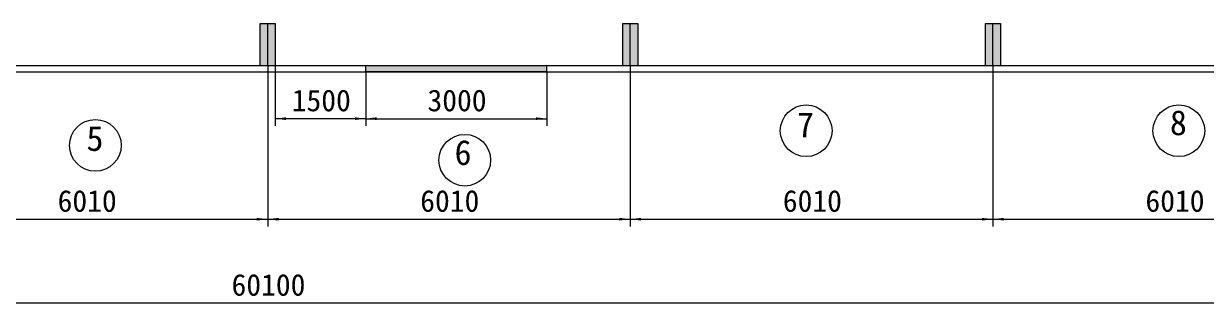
# Model space of a CAD drawing. Header units: millimetres. Extents: x -50460 to 50460, y -35640 to 35640.
# Drawn here: x -13265 to 6338, y -21345 to -16590 of the extents above; entities that cross this region are included whole.
import ezdxf

# ---------------------------------------------------------------- set-up
doc = ezdxf.new("R2010")
doc.units = ezdxf.units.MM
doc.layers.get('0').update_dxf_attribs({"lineweight": 35})
for name, color, linetype, lineweight in [('WALL-MOVE', 6, 'Continuous', 18), ('尺寸线层', 4, 'Continuous', 18), ('细实线', 2, 'Continuous', 18)]:
    doc.layers.add(name, color=color, linetype=linetype, lineweight=lineweight)
doc.styles.get("Standard").update_dxf_attribs({"font": ''})
doc.styles.get('Standard').set_extended_font_data('宋体')
doc.dimstyles.new('AM_DEMATIC$0', dxfattribs={"dimscale": 120, "dimtxt": 3, "dimasz": 1.5, "dimexe": 1, "dimexo": 0, "dimgap": 1, "dimtad": 1, "dimdsep": 46, "dimtxsty": 'Standard', "dimblk": '_CAXARROW', "dimcen": 0, "dimdle": 3, "dimclrd": 256, "dimclre": 256, "dimclrt": 2, "dimadec": 0, "dimazin": 2, "dimtfac": 0.707107, "dimtdec": 3, "dimtmove": 0, "dimatfit": 3, "dimfxl": 1, "dimfrac": 2, "dimtolj": 1, "dimlwd": 18, "dimarcsym": 0})

# ---------------------------------------------------------------- blocks, each defined once
blk = doc.blocks.new('*X1071')
at = {"layer": '尺寸线层'}
h = blk.add_hatch(color=256, dxfattribs=at)
h.paths.add_polyline_path([(-125, 0), (-125, -331), (-125, -700), (0, -700), (0, 0)], flags=0)
h.paths.add_polyline_path([(0, 0), (0, -348), (0, -700), (125, -700), (125, 0)], flags=0)
for p, q in [((-125, -700), (-125, 0)), ((-125, 0), (125, 0)), ((0, -700), (0, 0)), ((125, 0), (125, -700)), ((125, -700), (-125, -700))]:
    blk.add_line(p, q, dxfattribs=at)
blk = doc.blocks.new('*X1072')
at = {"layer": '尺寸线层'}
h = blk.add_hatch(color=256, dxfattribs=at)
h.paths.add_polyline_path([(-125, 0), (-125, -331), (-125, -700), (0, -700), (0, 0)], flags=0)
h.paths.add_polyline_path([(0, 0), (0, -348), (0, -700), (125, -700), (125, 0)], flags=0)
for p, q in [((-125, -700), (-125, 0)), ((-125, 0), (125, 0)), ((0, -700), (0, 0)), ((125, 0), (125, -700)), ((125, -700), (-125, -700))]:
    blk.add_line(p, q, dxfattribs=at)
blk = doc.blocks.new('*X1073')
at = {"layer": '尺寸线层'}
h = blk.add_hatch(color=256, dxfattribs=at)
h.paths.add_polyline_path([(-125, 0), (-125, -331), (-125, -700), (0, -700), (0, 0)], flags=0)
h.paths.add_polyline_path([(0, 0), (0, -348), (0, -700), (125, -700), (125, 0)], flags=0)
for p, q in [((-125, -700), (-125, 0)), ((-125, 0), (125, 0)), ((0, -700), (0, 0)), ((125, 0), (125, -700)), ((125, -700), (-125, -700))]:
    blk.add_line(p, q, dxfattribs=at)
blk = doc.blocks.new('*X1065')
at = {"layer": '尺寸线层'}
for name, p in [('*X1073', (-30050, 0)), ('*X1072', (-24040, 0)), ('*X1071', (-18030, 0))]:
    blk.add_blockref(name, p, dxfattribs=at)
blk = doc.blocks.new('*X1077')
at = {"layer": '尺寸线层', "linetype": 'Continuous', "lineweight": 18, "transparency": 16777216}
for points in [[(-7595, -18166), (-7415, -18143), (-7415, -18188)], [(-4595, -18166), (-4775, -18143), (-4775, -18188)]]:
    blk.add_hatch(color=256, dxfattribs=at).paths.add_polyline_path(points, flags=0)
at = {"layer": '尺寸线层', "transparency": 16777216}
for p, q in [((-7595, -17390), (-7595, -18286)), ((-4595, -17390), (-4595, -18286))]:
    blk.add_line(p, q, dxfattribs=at)
at = {"layer": '尺寸线层', "linetype": 'Continuous', "lineweight": 18, "transparency": 16777216}
blk.add_line((-7595, -18166), (-4595, -18166), dxfattribs=at)
at = {"layer": '尺寸线层', "color": 2, "transparency": 16777216, "insert": (-6082, -17866), "char_height": 360, "width": 1936, "attachment_point": 5, "line_spacing_factor": 1.37}
blk.add_mtext('3000', dxfattribs=at)
blk = doc.blocks.new('_CAXARROW')
blk.add_hatch(color=0).paths.add_polyline_path([(0, 0), (-1, 0.125), (-1, -0.125)], flags=0)
blk = doc.blocks.new('*X1078')
at = {"layer": '尺寸线层', "linetype": 'Continuous', "lineweight": 18, "transparency": 16777216}
for points in [[(-9095, -18166), (-8915, -18188), (-8915, -18143)], [(-7595, -18166), (-7775, -18188), (-7775, -18143)]]:
    blk.add_hatch(color=256, dxfattribs=at).paths.add_polyline_path(points, flags=0)
at = {"layer": '尺寸线层', "transparency": 16777216}
for p, q in [((-9095, -17290), (-9095, -18286)), ((-7595, -17390), (-7595, -18286))]:
    blk.add_line(p, q, dxfattribs=at)
at = {"layer": '尺寸线层', "linetype": 'Continuous', "lineweight": 18, "transparency": 16777216}
blk.add_line((-7595, -18166), (-9095, -18166), dxfattribs=at)
at = {"layer": '尺寸线层', "color": 2, "transparency": 16777216, "insert": (-8332, -17866), "char_height": 360, "width": 1880, "attachment_point": 5, "line_spacing_factor": 1.37}
blk.add_mtext('1500', dxfattribs=at)
blk = doc.blocks.new('*X1085')
at = {"layer": '尺寸线层', "linetype": 'Continuous', "lineweight": 18, "transparency": 16777216}
for points in [[(-15230, -19833), (-15050, -19811), (-15050, -19856)], [(-9220, -19833), (-9400, -19811), (-9400, -19856)]]:
    blk.add_hatch(color=256, dxfattribs=at).paths.add_polyline_path(points, flags=0)
at = {"layer": '尺寸线层', "transparency": 16777216}
for p, q in [((-15230, -17290), (-15230, -19953)), ((-9220, -17290), (-9220, -19953))]:
    blk.add_line(p, q, dxfattribs=at)
at = {"layer": '尺寸线层', "linetype": 'Continuous', "lineweight": 18, "transparency": 16777216}
blk.add_line((-15230, -19833), (-9220, -19833), dxfattribs=at)
at = {"layer": '尺寸线层', "color": 2, "transparency": 16777216, "insert": (-12212, -19533), "char_height": 360, "width": 1948, "attachment_point": 5, "line_spacing_factor": 1.37}
blk.add_mtext('6010', dxfattribs=at)
blk = doc.blocks.new('*X1086')
at = {"layer": '尺寸线层', "linetype": 'Continuous', "lineweight": 18, "transparency": 16777216}
for points in [[(-9220, -19833), (-9040, -19811), (-9040, -19856)], [(-3210, -19833), (-3390, -19811), (-3390, -19856)]]:
    blk.add_hatch(color=256, dxfattribs=at).paths.add_polyline_path(points, flags=0)
at = {"layer": '尺寸线层', "transparency": 16777216}
for p, q in [((-9220, -17290), (-9220, -19953)), ((-3210, -17290), (-3210, -19953))]:
    blk.add_line(p, q, dxfattribs=at)
at = {"layer": '尺寸线层', "linetype": 'Continuous', "lineweight": 18, "transparency": 16777216}
blk.add_line((-9220, -19833), (-3210, -19833), dxfattribs=at)
at = {"layer": '尺寸线层', "color": 2, "transparency": 16777216, "insert": (-6202, -19533), "char_height": 360, "width": 1948, "attachment_point": 5, "line_spacing_factor": 1.37}
blk.add_mtext('6010', dxfattribs=at)
blk = doc.blocks.new('*X1087')
at = {"layer": '尺寸线层', "linetype": 'Continuous', "lineweight": 18, "transparency": 16777216}
for points in [[(-3210, -19833), (-3030, -19811), (-3030, -19856)], [(2800, -19833), (2620, -19811), (2620, -19856)]]:
    blk.add_hatch(color=256, dxfattribs=at).paths.add_polyline_path(points, flags=0)
at = {"layer": '尺寸线层', "transparency": 16777216}
for p, q in [((-3210, -17290), (-3210, -19953)), ((2800, -17290), (2800, -19953))]:
    blk.add_line(p, q, dxfattribs=at)
at = {"layer": '尺寸线层', "linetype": 'Continuous', "lineweight": 18, "transparency": 16777216}
blk.add_line((-3210, -19833), (2800, -19833), dxfattribs=at)
at = {"layer": '尺寸线层', "color": 2, "transparency": 16777216, "insert": (-192, -19533), "char_height": 360, "width": 1948, "attachment_point": 5, "line_spacing_factor": 1.37}
blk.add_mtext('6010', dxfattribs=at)
blk = doc.blocks.new('*X1088')
at = {"layer": '尺寸线层', "linetype": 'Continuous', "lineweight": 18, "transparency": 16777216}
for points in [[(2800, -19833), (2980, -19811), (2980, -19856)], [(8810, -19833), (8630, -19811), (8630, -19856)]]:
    blk.add_hatch(color=256, dxfattribs=at).paths.add_polyline_path(points, flags=0)
at = {"layer": '尺寸线层', "transparency": 16777216}
for p, q in [((2800, -17290), (2800, -19953)), ((8810, -17290), (8810, -19953))]:
    blk.add_line(p, q, dxfattribs=at)
at = {"layer": '尺寸线层', "linetype": 'Continuous', "lineweight": 18, "transparency": 16777216}
blk.add_line((2800, -19833), (8810, -19833), dxfattribs=at)
at = {"layer": '尺寸线层', "color": 2, "transparency": 16777216, "insert": (5818, -19533), "char_height": 360, "width": 1948, "attachment_point": 5, "line_spacing_factor": 1.37}
blk.add_mtext('6010', dxfattribs=at)
blk = doc.blocks.new('*X1091')
at = {"layer": '尺寸线层', "linetype": 'Continuous', "lineweight": 18, "transparency": 16777216}
for points in [[(-39270, -21225), (-39090, -21247), (-39090, -21202)], [(20830, -21225), (20650, -21247), (20650, -21202)]]:
    blk.add_hatch(color=256, dxfattribs=at).paths.add_polyline_path(points, flags=0)
at = {"layer": '尺寸线层', "transparency": 16777216}
for p, q in [((-39270, -17290), (-39270, -21345)), ((20830, -17290), (20830, -21345))]:
    blk.add_line(p, q, dxfattribs=at)
at = {"layer": '尺寸线层', "linetype": 'Continuous', "lineweight": 18, "transparency": 16777216}
blk.add_line((20830, -21225), (-39270, -21225), dxfattribs=at)
at = {"layer": '尺寸线层', "color": 2, "transparency": 16777216, "insert": (-9207, -20925), "char_height": 360, "width": 2460, "attachment_point": 5, "line_spacing_factor": 1.37}
blk.add_mtext('60100', dxfattribs=at)

msp = doc.modelspace()

# ---------------------------------------------------------------- hatches: boundary and pattern name
at = {"layer": '细实线'}
msp.add_hatch(color=256, dxfattribs=at).paths.add_polyline_path([(-4594.742, -17289.726), (-4594.742, -17368.075), (-4594.742, -17389.726), (-7594.742, -17389.726), (-7594.742, -17289.726)], flags=0)

# ---------------------------------------------------------------- linework, layer by layer
at = {"layer": 'WALL-MOVE'}
for p, q in [((-10844.742, -17289.726), (-39394.742, -17289.726)), ((-13844.742, -17389.726), (20955.258, -17389.726)), ((20955.258, -17289.726), (-10844.742, -17289.726))]:
    msp.add_line(p, q, dxfattribs=at)
at = {"layer": '尺寸线层'}
for p, q in [((-7594.742, -17389.726), (-7594.742, -17289.726)), ((-4594.742, -17289.726), (-7594.742, -17289.726)), ((-4594.742, -17389.726), (-7594.742, -17389.726)), ((-4594.742, -17389.726), (-4594.742, -17289.726))]:
    msp.add_line(p, q, dxfattribs=at)
for centre in [(-295.346, -18366.291), (5881.548, -18366.291), (-12076.295, -18608.96), (-5953.044, -18854.262)]:
    msp.add_circle(centre, 428.432, dxfattribs=at)

# ---------------------------------------------------------------- block references
msp.add_blockref('*X1065', (20830.258, -16589.726), dxfattribs=at)

# ---------------------------------------------------------------- texts
at = {"layer": '尺寸线层', "char_height": 413.743, "width": 486.11421, "attachment_point": 1, "line_spacing_factor": 1.37}
for s, insert in [('8', (5733.453, -18025.422)), ('7', (-447.452, -18060.882)), ('5', (-12223.907, -18286.331)), ('6', (-6122.737, -18520.373))]:
    msp.add_mtext(s, dxfattribs=dict(at, insert=insert))

# ---------------------------------------------------------------- dimensions: what is measured, and where the dimension line sits
at = {"layer": '尺寸线层'}
for base, p1, p2, picture, middle in [((-39269.742, -21224.972), (20830.258, -17289.726), (-39269.742, -17289.726), '*X1091', (-9219.742, -21224.972)), ((-9219.742, -19833.461), (-15229.742, -17289.726), (-9219.742, -17289.726), '*X1085', (-12224.742, -19833.461)), ((-9094.742, -18165.704), (-7594.742, -17389.726), (-9094.742, -17289.726), '*X1078', (-8344.742, -18165.704)), ((-3209.742, -19833.461), (-9219.742, -17289.726), (-3209.742, -17289.726), '*X1086', (-6214.742, -19833.461)), ((-4594.742, -18165.704), (-7594.742, -17389.726), (-4594.742, -17389.726), '*X1077', (-6094.742, -18165.704)), ((2800.258, -19833.461), (-3209.742, -17289.726), (2800.258, -17289.726), '*X1087', (-204.742, -19833.461)), ((8810.258, -19833.461), (2800.258, -17289.726), (8810.258, -17289.726), '*X1088', (5805.258, -19833.461))]:
    dim = msp.add_linear_dim(base=base, p1=p1, p2=p2, dimstyle='AM_DEMATIC$0', override={"dimsah": 1, "dimtfill": 1, "dimtzin": 8}, dxfattribs=at)
    dim.commit()
    dim.dimension.update_dxf_attribs({"geometry": picture, "text_midpoint": middle})

doc.saveas('drawing.dxf')
